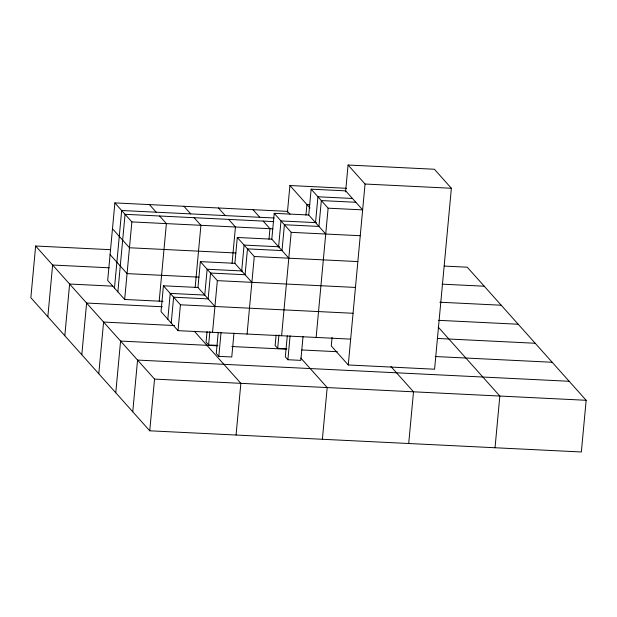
<?xml version="1.0" encoding="UTF-8"?>
<svg xmlns="http://www.w3.org/2000/svg" width="617" height="617" viewBox="0 0 617 617"><rect width="100%" height="100%" fill="white"/><g stroke="black" fill="none" stroke-linecap="round" stroke-linejoin="round"><path stroke-width="0.93" d="M110.458 249.684L35.647 246.013L30.85 297.71L149.746 430.797L581.353 451.983L586.15 400.286L467.254 267.2L444.24 266.074M47.833 316.722L52.63 265.025L109.217 267.801M64.816 335.733L69.613 284.036L112.78 286.157M81.806 354.744L86.604 303.047L162.371 306.765M98.789 373.755L103.587 322.059L174.565 325.545M289.99 214.145L287.522 211.376L114.878 202.9L107.682 280.45L124.665 299.461L163.035 301.343M114.477 288.054L121.672 210.505L274.172 217.994M117.87 291.856L125.066 214.307L273.732 221.611M115.772 392.767L120.57 341.07L217.446 345.828M124.665 299.461L131.861 221.912L114.878 202.9M132.755 411.786L137.552 360.081L569.167 381.275M159.194 301.158L166.389 223.609L159.595 216.004M149.746 430.797L154.543 379.093L35.647 246.013M214.947 306.495L197.957 287.483L163.428 285.787L161.037 311.639L178.02 330.65L350.664 339.126M167.824 319.244L170.223 293.391L204.751 295.088L207.15 269.236L242.643 270.979M171.225 323.046L173.624 297.193L208.153 298.89L210.551 273.038L245.08 274.735L247.479 248.882L282.008 250.579L284.406 224.735L318.935 226.424L321.334 200.579L355.855 202.276M178.02 330.65L180.419 304.798L163.428 285.787M195.142 287.537L200.918 225.305L194.124 217.701M197.957 287.483L200.355 261.631L234.884 263.328L251.875 282.339M207.057 331.56L206.078 342.088L208.623 344.942L217.878 345.397M208.623 344.942L209.873 331.537M212.549 332.347L217.346 280.642L200.355 261.631M218.225 332.432L216.266 353.495L218.819 356.348L231.768 356.981L233.982 333.049M218.819 356.348L221.04 332.409M232.069 263.382L235.447 227.002L228.652 219.397M234.884 263.328L237.283 237.476L271.812 239.172L288.802 258.184M241.679 270.932L244.077 245.08L279.57 246.823M236.064 435.031L240.861 383.334L194.309 331.229M247.078 334.036L254.273 256.495L237.283 237.476M268.997 239.226L269.976 228.691L263.181 221.087M271.812 239.172L274.21 213.328L308.739 215.017L325.722 234.028M278.606 246.777L281.005 220.932L316.49 222.668M276.115 334.946L275.136 345.481L277.681 348.327L286.928 348.782M287.429 212.333L289.921 185.524L346.507 188.308M277.681 348.327L278.93 334.923M281.607 335.733L291.193 232.339L274.21 213.328M287.283 335.825L285.324 356.888L287.877 359.734L300.826 360.374L303.04 336.435M287.877 359.734L290.098 335.802M305.924 215.071L306.904 204.543L309.78 204.682M308.739 215.017L311.138 189.172L345.667 190.861L362.649 209.88L328.121 208.184L311.138 189.172M315.534 222.621L317.932 196.777L352.461 198.473M316.135 337.43L328.121 208.184M322.39 439.273L327.187 387.569L300.764 357.999M332.077 337.345L331.283 345.96L348.266 364.971L434.584 369.213L451.374 188.262L434.391 169.251L348.065 165.017L345.582 191.825M348.266 364.971L365.048 184.028L348.065 165.017M408.709 443.507L413.506 391.81L390.862 366.459M495.035 447.749L499.832 396.045L438.178 327.041M365.048 184.028L451.374 188.262M131.861 221.912L272.853 228.838M291.193 232.339L360.251 235.725M235.925 252.993L129.462 247.764L112.479 228.753M254.273 256.495L357.86 261.577M442.042 284.144L484.245 286.211M198.998 277.141L127.063 273.616L110.081 254.597M217.346 280.642L355.461 287.429M439.844 302.214L501.228 305.222M180.419 304.798L353.063 313.274M438.602 320.331L518.211 324.233M437.36 338.448L535.194 343.253M231.83 346.53L286.504 349.214M301.844 349.97L337.337 351.713M435.162 356.518L552.184 362.264M154.543 379.093L586.15 400.286M289.921 185.524L309.989 207.998M252.993 209.68L259.788 217.284M218.464 207.991L225.259 215.595M183.935 206.294L190.73 213.898M149.407 204.597L156.201 212.202"/></g></svg>
